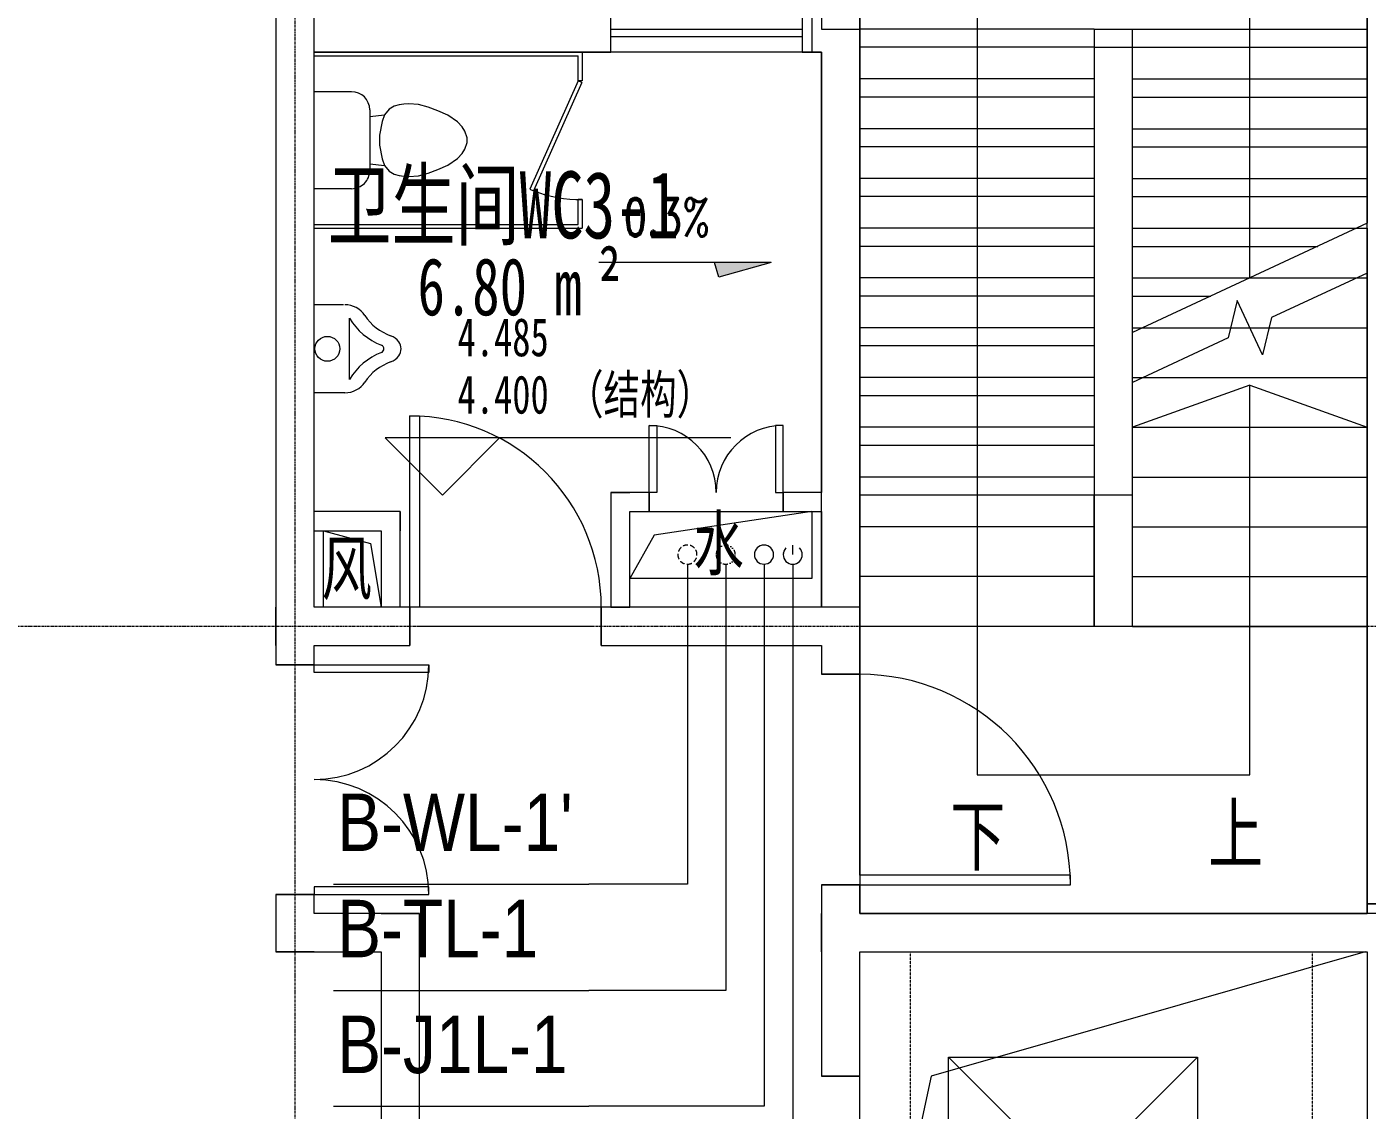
# Model space of a CAD drawing. Header units: millimetres. Extents: x 147592 to 201688, y -27981 to 8299.
# Drawn here: x 163900 to 170900, y -7177 to -1518 of the extents above; entities that cross this region are included whole.
import ezdxf

# ---------------------------------------------------------------- set-up
doc = ezdxf.new("R2010")
doc.units = ezdxf.units.MM
for name, pattern in [('TJ Dash', [1.6, 1, -0.6]), ('双点划线_2', [63.5, 25.4, -12.7, 0, -12.7, 0, -12.7]), ('架空线', [3.97, 2.38, -1.59]), ('架空线_2_', [3.97, 2.38, -1.59]), ('轴网线', [22.24, 12.7, -3.18, 3.18, -3.18]), ('长划线_2', [38.1, 25.4, -12.7])]:
    doc.linetypes.add(name, pattern=pattern)
for name, color, linetype, lineweight in [('A-____-NOTE-TEXT', 7, 'Continuous', 5), ('A-AREA-____-IDEN', 7, 'Continuous', 5), ('A-DETL-____-OTLN', 7, 'Continuous', 5), ('A-DETL-GENF-OTLN', 7, 'Continuous', 5), ('A-WALL-____-MCUT', 7, 'Continuous', 13), ('A-WALL-____-OTLN', 7, 'Continuous', 13), ('G-____-____-DIMS', 7, 'Continuous', 5), ('I-WALL-____-OTLN', 7, 'Continuous', 13), ('P-PIPE-____-IDEN', 7, 'Continuous', 5), ('P-PIPE-____-OTLN', 7, 'Continuous', 35), ('P-SANR-FIXT-OTLN', 7, 'Continuous', 5), ('Q-SPCQ-____-OTLN', 7, 'Continuous', 5), ('S-COLS-____-MCUT', 7, 'Continuous', 5), ('S-GRID-____-OTLN', 7, 'Continuous', 5), ('S-STRS-____-IDEN', 7, 'Continuous', 5), ('S-STRS-____-MBND', 7, 'Continuous', 5), ('S-STRS-____-OTLN', 7, 'Continuous', 5)]:
    doc.layers.add(name, color=color, linetype=linetype, lineweight=lineweight)
for name, color, linetype, lineweight, true_color in [('A-DOOR-____-MCUT', 7, 'Continuous', 13, 0x00007f), ('A-FLOR-____-OTLN', 7, 'Continuous', 13, 0x007f00), ('A-GLAZ-____-OTLN', 7, 'Continuous', 13, 0x00007f)]:
    doc.layers.add(name, color=color, linetype=linetype, lineweight=lineweight, true_color=true_color)
doc.styles.add('RomanD', font='romand__.ttf', dxfattribs={"width": 0.7, "height": 200})
doc.styles.add('TJ_FangSong_Narrow_1', font='', dxfattribs={"height": 300})
doc.styles.add('仿宋', font='', dxfattribs={"width": 0.7, "height": 300})
doc.styles.add('仿宋_2', font='', dxfattribs={"width": 0.7, "height": 200})
doc.styles.add('仿宋_3', font='', dxfattribs={"width": 0.7, "height": 275})
doc.styles.add('黑体', font='', dxfattribs={"width": 0.7, "height": 300})
doc.styles.add('黑体_1', font='', dxfattribs={"width": 0.7, "height": 350})
doc.styles.get('TJ_FangSong_Narrow_1').set_extended_font_data('TJ_FangSong_Narrow')
doc.styles.get('仿宋').set_extended_font_data('FangSong')
doc.styles.get('仿宋_2').set_extended_font_data('FangSong')
doc.styles.get('仿宋_3').set_extended_font_data('FangSong')
doc.styles.get('黑体').set_extended_font_data('SimHei')
doc.styles.get('黑体_1').set_extended_font_data('SimHei')

# ---------------------------------------------------------------- blocks, each defined once
blk = doc.blocks.new('TJ单扇平开门 - M1023-2001523-二层给排水_消防平面图')
at = {"layer": 'A-DOOR-____-MCUT', "color": 251, "lineweight": 5, "true_color": 0x515151}
for p, q in [((450, -100), (500, -100)), ((450, -1100), (450, -100)), ((500, -100), (500, -1100)), ((500, -1100), (450, -1100))]:
    blk.add_line(p, q, dxfattribs=at)
at = {"layer": 'A-DOOR-____-MCUT', "color": 173, "lineweight": 5, "true_color": 0x5151be}
blk.add_arc((500, -100), 1000, 180, 270, dxfattribs=at)
blk = doc.blocks.new('TJ双扇平开门 - FMC0723-2632172-二层给排水_消防平面图')
at = {"layer": 'A-DOOR-____-MCUT', "color": 251, "lineweight": 5, "true_color": 0x515151}
for p, q in [((-350, 50), (-350, 400)), ((-350, 400), (-310, 400)), ((-310, 400), (-310, 50)), ((350, 400), (310, 400)), ((310, 400), (310, 50)), ((350, 50), (350, 400)), ((-310, 50), (-350, 50)), ((310, 50), (350, 50))]:
    blk.add_line(p, q, dxfattribs=at)
at = {"layer": 'A-DOOR-____-MCUT', "color": 173, "lineweight": 5, "true_color": 0x5151be}
for centre, start, end in [((-350, 50), 0, 90), ((350, 50), 90, 180)]:
    blk.add_arc(centre, 350, start, end, dxfattribs=at)
blk = doc.blocks.new('左右推拉窗 - C1015-1399711-二层给排水_消防平面图')
at = {"layer": 'A-GLAZ-____-OTLN', "color": 251, "lineweight": 5, "true_color": 0x515151}
for p, q in [((-490.5, -166.9), (-490.5, 33.1)), ((-490.5, 33.1), (509.5, 33.1)), ((509.5, 33.1), (509.5, -166.9)), ((-490.5, -46.9), (509.5, -46.9)), ((509.5, -86.9), (-490.5, -86.9)), ((509.5, -166.9), (-490.5, -166.9))]:
    blk.add_line(p, q, dxfattribs=at)
blk = doc.blocks.new('TJ小便器-壁挂式 - 标准-869850-二层给排水_消防平面图')
at = {"layer": 'A-DETL-GENF-OTLN', "color": 251, "true_color": 0x515151}
for p, q in [((165553.2, -2970), (165400, -2970)), ((165400, -3430), (165400, -2970)), ((165585, -3360), (165585, -3040)), ((165561.2, -3430), (165400, -3430))]:
    blk.add_line(p, q, dxfattribs=at)
blk.add_circle((165470, -3200), 65, dxfattribs=at)
for centre, radius, start, end in [((165561.2, -3095), 125, 33.3897, 90), ((165875.5, -2866.2), 338.5, 210.89349, 248.60828), ((165889.6, -2878.5), 268.3, 213.3897, 250.50602), ((165770, -3216.3), 90, 36.06567, 70.50602), ((165875.5, -3533.8), 338.5, 111.39172, 149.10651), ((165744.7, -3200), 20, 291.39172, 68.60828), ((165792.4, -3200), 62.3, 323.93433, 36.06567), ((165889.6, -3521.5), 268.3, 109.49398, 146.6103), ((165770, -3183.7), 90, 289.49398, 323.93433), ((165561.2, -3305), 125, 270, 326.6103)]:
    blk.add_arc(centre, radius, start, end, dxfattribs=at)
blk = doc.blocks.new('TJ客梯 - 1300_1300 TYP2-2462570-二层给排水_消防平面图')
at = {"layer": 'Q-SPCQ-____-OTLN', "color": 13, "linetype": 'TJ Dash', "true_color": 0xff5151}
for p, q in [((1200, 1050), (-1200, 1050)), ((-1200, -1050), (-1200, 1050)), ((1200, 1050), (-1200, 1050)), ((1200, 1050), (1200, -1050)), ((1200, -1050), (-1200, -1050)), ((1200, -1050), (-1200, -1050))]:
    blk.add_line(p, q, dxfattribs=at)
at = {"layer": 'Q-SPCQ-____-OTLN', "color": 131, "true_color": 0x51ffff}
for p, q in [((-650, 850), (650, -450)), ((650, 850), (-650, -450)), ((-650, -450), (-650, 850)), ((-650, 850), (650, 850)), ((650, 850), (650, -450)), ((650, -450), (-650, -450)), ((-250, -830), (-250, -670)), ((-250, -670), (250, -670)), ((250, -670), (250, -830)), ((250, -830), (-250, -830))]:
    blk.add_line(p, q, dxfattribs=at)
blk = doc.blocks.new('TJ单扇平开门 - FMB1222a-1649782-二层给排水_消防平面图')
at = {"layer": 'A-DOOR-____-MCUT', "color": 251, "lineweight": 5, "true_color": 0x515151}
for p, q in [((550, 1200), (500, 1200)), ((500, 1200), (500, 100)), ((550, 100), (550, 1200)), ((500, 100), (550, 100))]:
    blk.add_line(p, q, dxfattribs=at)
at = {"layer": 'A-DOOR-____-MCUT', "color": 173, "lineweight": 5, "true_color": 0x5151be}
blk.add_arc((550, 100), 1100, 90, 180, dxfattribs=at)
blk = doc.blocks.new('单个座便器隔间 - 单个座便器隔间-1853707-二层给排水_消防平面图')
at = {"layer": 'P-SANR-FIXT-OTLN', "color": 251, "true_color": 0x515151}
for p, q in [((-10, 0), (-10, 1400)), ((-10, 1400), (140, 1400)), ((10, 0), (10, 1380)), ((140, 1380), (10, 1380)), ((140, 1400), (140, 1380)), ((148.1, 1398.3), (140, 1380)), ((140, 1380), (706.4, 1127.8)), ((148.1, 1398.3), (714.5, 1146.1)), ((760, 1400), (910, 1400)), ((760, 1400), (760, 1380)), ((890, 1380), (760, 1380)), ((890, 0), (890, 1380)), ((910, 0), (910, 1400)), ((706.4, 1127.8), (714.5, 1146.1)), ((380.4, 774.1), (355, 748.7)), ((402.4, 786.8), (380.4, 774.1)), ((437.3, 799.5), (402.4, 786.8)), ((462.7, 799.5), (437.3, 799.5)), ((497.6, 786.8), (462.7, 799.5)), ((519.6, 774.1), (497.6, 786.8)), ((545, 748.7), (519.6, 774.1)), ((355, 748.7), (319.8, 697.9)), ((580.2, 697.9), (545, 748.7)), ((296.1, 647.1), (277.6, 596.3)), ((319.8, 697.9), (296.1, 647.1)), ((603.9, 647.1), (580.2, 697.9)), ((622.4, 596.3), (603.9, 647.1)), ((277.6, 596.3), (263.9, 545.3)), ((636.1, 545.3), (622.4, 596.3)), ((263.9, 545.3), (259.5, 494.7)), ((259.5, 494.7), (261.7, 469.4)), ((640.5, 494.7), (636.1, 545.3)), ((638.3, 469.4), (640.5, 494.7)), ((261.7, 469.4), (266.2, 443.9)), ((266.2, 443.9), (273, 418.5)), ((627, 418.5), (633.8, 443.9)), ((633.8, 443.9), (638.3, 469.4)), ((273, 418.5), (287.4, 393.1)), ((287.4, 393.1), (317.7, 367.7)), ((317.7, 367.7), (352.6, 355)), ((326.5, 290.9), (317.7, 367.7)), ((352.6, 355), (424.6, 342.3)), ((475.4, 342.3), (547.4, 355)), ((547.4, 355), (582.3, 367.7)), ((573.5, 290.9), (582.3, 367.7)), ((582.3, 367.7), (612.6, 393.1)), ((612.6, 393.1), (627, 418.5)), ((291.3, 290.9), (608.8, 290.9)), ((424.6, 342.3), (475.4, 342.3)), ((196.6, 0), (196.6, 196.2)), ((703.4, 196.2), (703.4, 0)), ((703.4, 0), (196.6, 0))]:
    blk.add_line(p, q, dxfattribs=at)
for centre, radius, start, end in [((88.8, 1389.2), 671.3, 338.77043, 0.92479), ((291.3, 196.2), 94.6, 90, 180), ((608.8, 196.2), 94.6, 360, 90)]:
    blk.add_arc(centre, radius, start, end, dxfattribs=at)
blk = doc.blocks.new('TJ双扇平开门 - M1222-1543866-二层给排水_消防平面图')
at = {"layer": 'A-DOOR-____-MCUT', "color": 251, "lineweight": 5, "true_color": 0x515151}
for p, q in [((-600, 100), (-600, 700)), ((-600, 700), (-560, 700)), ((-560, 700), (-560, 100)), ((600, 700), (560, 700)), ((560, 700), (560, 100)), ((600, 100), (600, 700)), ((-560, 100), (-600, 100)), ((560, 100), (600, 100))]:
    blk.add_line(p, q, dxfattribs=at)
at = {"layer": 'A-DOOR-____-MCUT', "color": 173, "lineweight": 5, "true_color": 0x5151be}
for centre, start, end in [((-600, 100), 0, 90), ((600, 100), 90, 180)]:
    blk.add_arc(centre, 600, start, end, dxfattribs=at)
blk = doc.blocks.new('高程点 - 相对高程点-103621-二层给排水_消防平面图')
at = {"layer": 'G-____-____-DIMS', "color": 173, "true_color": 0x5151ff}
for p, q in [((15.062, 2.987), (-2.987, 2.987)), ((0, 0), (-2.987, 2.987)), ((0, 0), (2.987, 2.987))]:
    blk.add_line(p, q, dxfattribs=at)
blk = doc.blocks.new('TJ符号_排水箭头_小 - 排水箭头 小-2094220-二层给排水_消防平面图')
at = {"layer": 'A-____-NOTE-TEXT', "true_color": 0x888888}
blk.add_hatch(color=252, dxfattribs=at).paths.add_polyline_path([(2.73, 0.78), (2.953, 0), (0, 0)], flags=0)
at = {"layer": 'A-____-NOTE-TEXT', "color": 173, "true_color": 0x5151ff}
for p, q in [((0, 0), (2.73, 0.78)), ((2.73, 0.78), (2.953, 0)), ((0, 0), (9, 0))]:
    blk.add_line(p, q, dxfattribs=at)
blk = doc.blocks.new('YXQH_AR_B9-20_rvt-1-二层给排水_消防平面图')
at = {"color": 251, "lineweight": 5, "true_color": 0x515151}
for p, q in [((168000, -4050), (167176.1, -4172.6)), ((165450, -4150), (165695, -4217.6)), ((167176.1, -4172.6), (167050, -4400)), ((165695, -4217.6), (165750, -4550)), ((170890, -6350), (168623.2, -7000)), ((168623.2, -7000), (168250, -8704.3))]:
    blk.add_line(p, q, dxfattribs=at)
at = {"layer": 'A-DETL-____-OTLN', "color": 251, "true_color": 0x515151}
blk.add_line((166850, -4650), (165950, -4650), dxfattribs=at)
at = {"layer": 'A-FLOR-____-OTLN', "color": 8, "lineweight": 5, "true_color": 0x7f7f7f}
for p, q in [((165400, -1650), (165400, -1450)), ((166800, -1650), (165400, -1650)), ((166950, -1650), (166800, -1650)), ((168050, -1650), (167950, -1650)), ((168050, -3950), (168050, -1650)), ((165400, -4050), (165400, -2570)), ((168050, -4050), (168050, -3950)), ((165400, -4150), (165400, -4050)), ((167050, -4050), (167150, -4050)), ((167050, -4400), (167050, -4050)), ((167150, -4050), (167850, -4050)), ((167850, -4050), (168000, -4050)), ((168000, -4050), (168000, -4400)), ((168050, -4550), (168050, -4050)), ((165400, -4550), (165400, -4150)), ((165450, -4550), (165450, -4150)), ((165450, -4150), (165750, -4150)), ((165750, -4150), (165750, -4550)), ((168000, -4400), (167050, -4400)), ((165750, -4550), (165400, -4550)), ((165850, -4550), (165750, -4550)), ((165950, -4550), (165850, -4550)), ((166900, -4550), (165950, -4550)), ((166950, -4550), (166900, -4550)), ((167050, -4550), (166950, -4550)), ((168250, -4550), (167050, -4550)), ((168250, -4900), (168250, -4550)), ((168250, -5950), (168250, -4900)), ((168250, -6150), (168250, -6000)), ((170900, -6150), (168250, -6150)), ((171100, -6150), (170900, -6150)), ((168250, -6350), (170900, -6350)), ((168250, -7000), (168250, -6350)), ((170900, -6350), (170900, -8750)), ((168250, -8100), (168250, -7000))]:
    blk.add_line(p, q, dxfattribs=at)
at = {"layer": 'A-WALL-____-MCUT', "color": 251, "lineweight": 5, "true_color": 0x515151}
for p, q in [((165200, 50), (165200, -4550)), ((168250, -4900), (168250, 50)), ((170900, 50), (170900, -2544.4)), ((165400, -1650), (166950, -1650)), ((165400, -4050), (165400, -1650)), ((167950, -1650), (168050, -1650)), ((168050, -1650), (168050, -3950)), ((170900, -2570), (170900, -6150)), ((166950, -3950), (166950, -4550)), ((167050, -3950), (166950, -3950)), ((167150, -3950), (167050, -3950)), ((167150, -4050), (167150, -3950)), ((168050, -3950), (167850, -3950)), ((167850, -3950), (167850, -4050)), ((168050, -4050), (168050, -3950)), ((165850, -4050), (165400, -4050)), ((165850, -4150), (165850, -4050)), ((167050, -4550), (167050, -4050)), ((167050, -4050), (167150, -4050)), ((167850, -4050), (168050, -4050)), ((168050, -4050), (168050, -4550)), ((165400, -4150), (165750, -4150)), ((165400, -4550), (165400, -4150)), ((165750, -4150), (165750, -4550)), ((165850, -4550), (165850, -4150)), ((165200, -4550), (165200, -4750)), ((165750, -4550), (165400, -4550)), ((165900, -4550), (165850, -4550)), ((165900, -4750), (165900, -4550)), ((166950, -4550), (166900, -4550)), ((166900, -4550), (166900, -4750)), ((166950, -4550), (167050, -4550)), ((168050, -4550), (167050, -4550)), ((165200, -4750), (165200, -4850)), ((165400, -4750), (165900, -4750)), ((165400, -4850), (165400, -4750)), ((166900, -4750), (168050, -4750)), ((168050, -4750), (168050, -4900)), ((165200, -4850), (165400, -4850)), ((168050, -4900), (168250, -4900)), ((168250, -6000), (168050, -6000)), ((168050, -6000), (168050, -6150)), ((168250, -6150), (168250, -6000)), ((165400, -6050), (165200, -6050)), ((165200, -6050), (165200, -6350)), ((165400, -6150), (165400, -6050)), ((165750, -6150), (165400, -6150)), ((165950, -6150), (165750, -6150)), ((165950, -11500), (165950, -6150)), ((168050, -6150), (168050, -6350)), ((170900, -6150), (168250, -6150)), ((165200, -6350), (165400, -6350)), ((165400, -6350), (165750, -6350)), ((165750, -6350), (165750, -11700)), ((168050, -6350), (168050, -7000)), ((168250, -6350), (170900, -6350)), ((168250, -7000), (168250, -6350)), ((170900, -6350), (170900, -8750)), ((168050, -7000), (168250, -7000))]:
    blk.add_line(p, q, dxfattribs=at)
at = {"layer": 'A-WALL-____-OTLN', "color": 251, "lineweight": 5, "true_color": 0x515151}
for p, q in [((165200, -250), (165200, -4550)), ((166950, -1650), (166950, -1450)), ((168250, -4900), (168250, -1530)), ((165400, -1650), (166800, -1650)), ((166800, -1650), (166950, -1650)), ((167950, -1650), (168050, -1650)), ((168050, -1650), (168050, -3950)), ((165400, -4050), (165400, -2570)), ((165850, -4050), (165400, -4050)), ((165850, -4050), (165850, -4150)), ((168050, -4050), (168050, -4550)), ((165400, -4150), (165750, -4150)), ((165400, -4550), (165400, -4150)), ((165750, -4150), (165750, -4550)), ((165850, -4550), (165850, -4150)), ((165200, -4750), (165200, -4550)), ((165750, -4550), (165400, -4550)), ((165900, -4550), (165850, -4550)), ((165900, -4550), (165900, -4750)), ((166950, -4550), (166900, -4550)), ((166900, -4750), (166900, -4550)), ((168050, -4550), (167050, -4550)), ((165200, -4750), (165200, -4850)), ((165400, -4750), (165900, -4750)), ((165400, -4850), (165400, -4750)), ((166900, -4750), (168050, -4750)), ((168050, -4750), (168050, -4900)), ((165400, -4850), (165200, -4850)), ((168250, -4900), (168050, -4900)), ((168050, -6000), (168250, -6000)), ((168050, -6000), (168050, -6150)), ((168250, -6150), (168250, -6000)), ((165200, -6050), (165400, -6050)), ((165200, -6050), (165200, -6350)), ((165400, -6150), (165400, -6050)), ((165750, -6150), (165400, -6150)), ((165750, -6150), (165950, -6150)), ((165950, -11500), (165950, -6150)), ((168050, -6350), (168050, -6150)), ((170900, -6150), (168250, -6150)), ((165400, -6350), (165200, -6350)), ((165400, -6350), (165750, -6350)), ((165750, -6350), (165750, -11700)), ((168050, -6350), (168050, -7000)), ((168250, -6350), (170900, -6350)), ((168250, -7000), (168250, -6350)), ((168250, -7000), (168050, -7000))]:
    blk.add_line(p, q, dxfattribs=at)
at = {"layer": 'I-WALL-____-OTLN', "color": 251, "lineweight": 5, "true_color": 0x515151}
for p, q in [((166950, -3950), (166950, -4550)), ((166950, -3950), (167050, -3950)), ((167150, -3950), (167050, -3950)), ((167150, -3950), (167150, -4050)), ((168050, -3950), (167850, -3950)), ((167850, -4050), (167850, -3950)), ((167050, -4550), (167050, -4050)), ((167050, -4050), (167150, -4050)), ((167850, -4050), (168050, -4050))]:
    blk.add_line(p, q, dxfattribs=at)
at = {"layer": 'S-GRID-____-OTLN', "color": 173, "linetype": '轴网线', "true_color": 0x5151ff}
for p, q in [((165300, 7499.5), (165300, -27181.2)), ((199020.5, -4650), (148525.8, -4650))]:
    blk.add_line(p, q, dxfattribs=at)
at = {"layer": 'S-STRS-____-MBND', "color": 251, "linetype": '架空线', "true_color": 0x515151}
for p, q in [((168250, 50), (168250, -1530)), ((168250, 50), (168250, -1530)), ((170900, -1530), (170900, 50)), ((170900, -1530), (170900, 50)), ((169475, -1530), (168250, -1530)), ((169475, -1530), (168250, -1530)), ((168250, -1530), (168250, -4650)), ((168250, -1530), (168250, -4650)), ((169475, -1530), (168250, -1530)), ((169475, -1530), (168250, -1530)), ((169475, -1530), (169675, -1530)), ((169475, -1530), (169675, -1530)), ((169475, -1530), (169475, -4650)), ((169475, -1530), (169475, -4650)), ((169675, -1530), (170900, -1530)), ((169675, -4650), (169675, -1530)), ((169675, -3375.6), (169675, -1530)), ((170900, -4650), (170900, -1530)), ((170900, -2804.4), (170900, -1530)), ((169475, -1790), (168250, -1790)), ((169475, -1790), (168250, -1790)), ((169475, -1790), (168250, -1790)), ((169475, -1790), (168250, -1790)), ((169675, -1790), (170900, -1790)), ((169675, -1790), (170900, -1790)), ((169675, -1790), (170900, -1790)), ((169675, -1790), (170900, -1790)), ((169475, -2050), (168250, -2050)), ((169475, -2050), (168250, -2050)), ((169475, -2050), (168250, -2050)), ((169475, -2050), (168250, -2050)), ((169675, -2050), (170900, -2050)), ((169675, -2050), (170900, -2050)), ((169675, -2050), (170900, -2050)), ((169675, -2050), (170900, -2050)), ((169475, -2310), (168250, -2310)), ((169475, -2310), (168250, -2310)), ((169475, -2310), (168250, -2310)), ((169475, -2310), (168250, -2310)), ((169675, -2310), (170900, -2310)), ((169675, -2310), (170900, -2310)), ((169675, -2310), (170900, -2310)), ((169675, -2310), (170900, -2310)), ((169475, -2570), (168250, -2570)), ((169475, -2570), (168250, -2570)), ((169475, -2570), (168250, -2570)), ((169475, -2570), (168250, -2570)), ((169675, -2570), (170900, -2570)), ((169675, -2570), (170900, -2570)), ((169675, -2570), (170900, -2570)), ((169675, -2570), (170900, -2570)), ((169475, -2830), (168250, -2830)), ((169475, -2830), (168250, -2830)), ((169475, -2830), (168250, -2830)), ((169475, -2830), (168250, -2830)), ((169675, -2830), (170900, -2830)), ((169675, -2830), (170845.1, -2830)), ((169675, -2830), (170900, -2830)), ((169675, -2830), (170845.1, -2830)), ((169475, -3090), (168250, -3090)), ((169475, -3090), (168250, -3090)), ((169475, -3090), (168250, -3090)), ((169475, -3090), (168250, -3090)), ((169675, -3090), (170900, -3090)), ((169675, -3090), (170187.1, -3090)), ((169675, -3090), (170900, -3090)), ((169675, -3090), (170187.1, -3090)), ((170287.5, -3090), (170388, -3090)), ((170287.5, -3090), (170388, -3090)), ((169475, -3350), (168250, -3350)), ((169475, -3350), (168250, -3350)), ((169475, -3350), (168250, -3350)), ((169475, -3350), (168250, -3350)), ((169675, -3350), (170900, -3350)), ((169675, -3350), (169729.9, -3350)), ((169675, -3350), (170900, -3350)), ((169675, -3350), (169729.9, -3350)), ((169475, -3610), (168250, -3610)), ((169475, -3610), (168250, -3610)), ((169475, -3610), (168250, -3610)), ((169475, -3610), (168250, -3610)), ((169675, -3610), (170900, -3610)), ((169675, -3610), (170900, -3610)), ((169475, -3870), (168250, -3870)), ((169475, -3870), (168250, -3870)), ((169475, -3870), (168250, -3870)), ((169475, -3870), (168250, -3870)), ((169675, -3870), (170900, -3870)), ((169675, -3870), (170900, -3870)), ((169475, -4130), (168250, -4130)), ((169475, -4130), (168250, -4130)), ((169475, -4130), (168250, -4130)), ((169475, -4130), (168250, -4130)), ((169675, -4130), (170900, -4130)), ((169675, -4130), (170900, -4130)), ((169475, -4390), (168250, -4390)), ((169475, -4390), (168250, -4390)), ((169475, -4390), (168250, -4390)), ((169475, -4390), (168250, -4390)), ((169675, -4390), (170900, -4390)), ((169675, -4390), (170900, -4390)), ((168250, -4650), (168250, -6150)), ((168250, -4650), (168250, -6150)), ((169475, -4650), (168250, -4650)), ((169475, -4650), (168250, -4650)), ((169675, -4650), (169475, -4650)), ((169675, -4650), (169475, -4650)), ((170900, -4650), (169675, -4650)), ((169675, -4650), (170900, -4650)), ((169675, -4650), (170900, -4650)), ((170900, -6150), (170900, -4650)), ((170900, -6150), (170900, -4650)), ((168250, -6150), (170900, -6150)), ((168250, -6150), (170900, -6150))]:
    blk.add_line(p, q, dxfattribs=at)
at = {"layer": 'S-STRS-____-MBND', "color": 251, "true_color": 0x515151}
for p, q in [((170900, -2804.4), (170400.8, -3037.2)), ((170221.5, -2948.4), (170174.2, -3142.8)), ((170353.5, -3231.6), (170221.5, -2948.4)), ((170400.8, -3037.2), (170353.5, -3231.6)), ((170174.2, -3142.8), (169675, -3375.6))]:
    blk.add_line(p, q, dxfattribs=at)
at = {"layer": 'S-STRS-____-OTLN', "color": 173, "true_color": 0x5151ff}
for p, q in [((168862.5, -787.5), (168862.5, -1625)), ((170287.5, -1625), (170287.5, -787.5)), ((168862.5, -1625), (168862.5, -1885)), ((170287.5, -1885), (170287.5, -1625)), ((168862.5, -1885), (168862.5, -2145)), ((170287.5, -2145), (170287.5, -1885)), ((168862.5, -2145), (168862.5, -2405)), ((170287.5, -2405), (170287.5, -2145)), ((168862.5, -2405), (168862.5, -2665)), ((170287.5, -2665), (170287.5, -2405)), ((168862.5, -2665), (168862.5, -2925)), ((170287.5, -2830), (170287.5, -2665)), ((168862.5, -2925), (168862.5, -3185)), ((168862.5, -3185), (168862.5, -3445)), ((170287.5, -3390), (169675, -3610)), ((170287.5, -3610), (170287.5, -3390)), ((170287.5, -3390), (170900, -3610)), ((168862.5, -3445), (168862.5, -3705)), ((170287.5, -3870), (170287.5, -3610)), ((168862.5, -3705), (168862.5, -3965)), ((170287.5, -4130), (170287.5, -3870)), ((168862.5, -3965), (168862.5, -5425)), ((170287.5, -4390), (170287.5, -4130)), ((170287.5, -4650), (170287.5, -4390)), ((170287.5, -5425), (170287.5, -4650)), ((168862.5, -5425), (170287.5, -5425))]:
    blk.add_line(p, q, dxfattribs=at)
at = {"layer": 'S-STRS-____-OTLN', "color": 251, "true_color": 0x515151}
for p, q in [((170900, -1625), (170900, -1530)), ((169475, -1625), (168250, -1625)), ((169475, -1625), (169675, -1625)), ((169475, -1625), (169475, -1885)), ((169675, -1625), (170900, -1625)), ((169675, -1885), (169675, -1625)), ((170900, -1885), (170900, -1625)), ((169475, -1885), (168250, -1885)), ((169475, -1885), (169475, -2145)), ((169675, -2145), (169675, -1885)), ((169675, -1885), (170900, -1885)), ((170900, -2145), (170900, -1885)), ((169475, -2145), (168250, -2145)), ((169475, -2145), (169475, -2405)), ((169675, -2405), (169675, -2145)), ((169675, -2145), (170900, -2145)), ((170900, -2405), (170900, -2145)), ((169475, -2405), (168250, -2405)), ((169475, -2405), (169475, -2665)), ((169675, -2665), (169675, -2405)), ((169675, -2405), (170900, -2405)), ((170900, -2544.4), (170900, -2405)), ((170900, -2665), (170900, -2544.4)), ((169475, -2665), (168250, -2665)), ((169475, -2665), (169475, -2925)), ((169675, -2925), (169675, -2665)), ((169675, -2665), (170641.4, -2665)), ((170900, -2804.4), (170900, -2665)), ((170845.1, -2830), (170900, -2830)), ((170900, -2925), (170900, -2804.4)), ((170900, -2830), (170900, -2804.4)), ((170900, -3090), (170900, -2830)), ((169475, -2925), (168250, -2925)), ((169475, -2925), (169475, -3185)), ((169675, -3115.6), (169675, -2925)), ((169675, -2925), (170083.8, -2925)), ((170900, -3185), (170900, -2925)), ((170187.1, -3090), (170287.5, -3090)), ((170388, -3090), (170900, -3090)), ((170900, -3350), (170900, -3090)), ((169475, -3185), (168250, -3185)), ((169475, -3185), (169475, -3445)), ((170900, -3445), (170900, -3185)), ((169729.9, -3350), (170900, -3350)), ((170900, -3610), (170900, -3350)), ((169675, -3610), (169675, -3375.6)), ((169475, -3445), (168250, -3445)), ((169475, -3445), (169475, -3705)), ((170900, -3705), (170900, -3445)), ((169675, -3870), (169675, -3610)), ((169675, -3610), (170900, -3610)), ((170900, -3870), (170900, -3610)), ((168250, -3705), (168250, -3965)), ((169475, -3705), (168250, -3705)), ((169475, -3705), (169475, -3965)), ((170900, -3965), (170900, -3705)), ((169675, -4130), (169675, -3870)), ((169675, -3870), (170900, -3870)), ((170900, -4130), (170900, -3870)), ((168250, -3965), (168250, -4900)), ((169475, -3965), (168250, -3965)), ((169475, -4650), (169475, -3965)), ((169675, -3965), (169475, -3965)), ((170900, -4650), (170900, -3965)), ((169675, -4390), (169675, -4130)), ((169675, -4130), (170900, -4130)), ((170900, -4390), (170900, -4130)), ((169675, -4650), (169675, -4390)), ((169675, -4390), (170900, -4390)), ((170900, -4650), (170900, -4390)), ((169675, -4650), (169475, -4650)), ((169675, -4650), (170900, -4650)), ((170900, -6150), (170900, -4650)), ((168250, -4900), (168250, -5950)), ((168250, -6000), (168250, -6150)), ((168250, -6150), (170900, -6150))]:
    blk.add_line(p, q, dxfattribs=at)
at = {"layer": 'S-STRS-____-OTLN', "color": 251, "linetype": '架空线', "true_color": 0x515151}
for p, q in [((169475, -1625), (168250, -1625)), ((169475, -1885), (168250, -1885)), ((169675, -1885), (170900, -1885)), ((169475, -2145), (168250, -2145)), ((169675, -2145), (170900, -2145)), ((169475, -2405), (168250, -2405)), ((169675, -2405), (170900, -2405)), ((169475, -2665), (168250, -2665)), ((169675, -2665), (170641.4, -2665)), ((170845.1, -2830), (170900, -2830)), ((169475, -2925), (168250, -2925)), ((169675, -2925), (170083.8, -2925)), ((170187.1, -3090), (170287.5, -3090)), ((170388, -3090), (170900, -3090)), ((169475, -3185), (168250, -3185)), ((169729.9, -3350), (170900, -3350)), ((169475, -3445), (168250, -3445)), ((169675, -3610), (170900, -3610)), ((169475, -3705), (168250, -3705)), ((169675, -3870), (170900, -3870)), ((169675, -4130), (170900, -4130)), ((169675, -4390), (170900, -4390)), ((169675, -4650), (170900, -4650))]:
    blk.add_line(p, q, dxfattribs=at)
at = {"color": 251, "lineweight": 5, "true_color": 0x515151}
for name, p, rotation in [('左右推拉窗 - C1015-1399711-二层给排水_消防平面图', (167459.5, -1616.9), 180), ('单个座便器隔间 - 单个座便器隔间-1853707-二层给排水_消防平面图', (165400, -1660), 269.9999999999997), ('TJ单扇平开门 - M1023-2001523-二层给排水_消防平面图', (166400, -4650), 180), ('TJ双扇平开门 - M1222-1543866-二层给排水_消防平面图', (165300, -5450), 270), ('TJ单扇平开门 - FMB1222a-1649782-二层给排水_消防平面图', (168150, -5450), 270), ('TJ客梯 - 1300_1300 TYP2-2462570-二层给排水_消防平面图', (169563.5, -7550), 90.00000000000124)]:
    blk.add_blockref(name, p, dxfattribs=dict(at, rotation=rotation))
at = {"color": 251, "lineweight": 5, "true_color": 0x515151, "xscale": 100, "yscale": 100, "zscale": 100, "rotation": 180}
blk.add_blockref('TJ符号_排水箭头_小 - 排水箭头 小-2094220-二层给排水_消防平面图', (167787.5, -2748.4), dxfattribs=at)
at = {"color": 251, "lineweight": 5, "true_color": 0x515151}
for name, p in [('TJ小便器-壁挂式 - 标准-869850-二层给排水_消防平面图', (0, 0)), ('TJ双扇平开门 - FMC0723-2632172-二层给排水_消防平面图', (167500, -4000))]:
    blk.add_blockref(name, p, dxfattribs=at)
at = {"color": 251, "lineweight": 5, "true_color": 0x515151, "xscale": 99.99999999999993, "yscale": 99.99999999999993, "zscale": 99.99999999999993}
blk.add_blockref('高程点 - 相对高程点-103621-二层给排水_消防平面图', (166070.5, -3964.1), dxfattribs=at)
at = {"layer": 'A-____-NOTE-TEXT', "color": 251, "true_color": 0x515151, "insert": (167017.9, -2412.7), "char_height": 200, "width": 611.688, "attachment_point": 1, "style": 'RomanD'}
blk.add_mtext('0.3%', dxfattribs=at)
at = {"layer": 'A-AREA-____-IDEN', "color": 251, "true_color": 0x515151, "attachment_point": 1}
for s, insert, char_height, width, style in [('卫生间WC3-1', (165470.6, -2273.2), 350, 2407.468, '黑体_1'), ('6.80 m', (165940.6, -2724.9), 300, 1144.81, '黑体'), ('\\f黑体|b0|i0|c134|p49|;\\W.7;²', (166885.2, -2724.9), 300, 123.46, '黑体'), ('\\f仿宋|b0|i0|c134|p49|;\\W.7;水', (167381.8, -4078.4), 275, 347.932, '仿宋_3'), ('\\f仿宋|b0|i0|c134|p49|;\\W.7;风', (165439.8, -4207.7), 275, 347.932, '仿宋_3')]:
    blk.add_mtext(s, dxfattribs=dict(at, insert=insert, char_height=char_height, width=width, style=style))
at = {"layer": 'G-____-____-DIMS', "color": 251, "true_color": 0x515151, "insert": (166149.5, -3038.9), "char_height": 200, "width": 1730.384, "attachment_point": 1, "line_spacing_factor": 0.898273, "style": '仿宋_2'}
blk.add_mtext('4.485\\P4.400 （结构）', dxfattribs=at)
at = {"layer": 'S-STRS-____-IDEN', "color": 251, "true_color": 0x515151, "char_height": 300, "width": 377.275, "attachment_point": 1, "line_spacing_factor": 0.898273, "style": '仿宋'}
for s, insert in [('\\f仿宋|b0|i0|c134|p49|;\\W.7;下', (168723.5, -5593.8)), ('\\f仿宋|b0|i0|c134|p49|;\\W.7;上', (170070.4, -5582))]:
    blk.add_mtext(s, dxfattribs=dict(at, insert=insert))
blk = doc.blocks.new('YXQH_ST_B9-20_rvt-1-二层给排水_消防平面图')
at = {"layer": 'A-FLOR-____-OTLN', "color": 95, "lineweight": 18, "true_color": 0x51a751}
for p, q in [((168000, -1450), (168000, -1650)), ((168250, -3705), (168250, -1530)), ((168250, -3965), (168250, -3705)), ((171100, -6100), (170900, -6100)), ((170900, -6100), (171100, -6100)), ((169518.6, -6350), (170900, -6350))]:
    blk.add_line(p, q, dxfattribs=at)
at = {"layer": 'S-COLS-____-MCUT', "color": 251, "lineweight": 18, "true_color": 0x515151}
for p, q in [((168250, -1530), (168250, -1130)), ((168050, -1450), (168050, -1530)), ((168050, -1530), (168250, -1530))]:
    blk.add_line(p, q, dxfattribs=at)
at = {"layer": 'S-STRS-____-MBND', "color": 251, "linetype": '架空线_2_', "lineweight": 18, "true_color": 0x515151}
for p, q in [((169475, -1530), (168250, -1530)), ((169475, -1530), (168250, -1530)), ((168250, -1530), (168250, -4650)), ((168250, -1530), (168250, -4650)), ((169475, -1530), (169475, -4650)), ((169475, -1530), (169475, -4650)), ((169675, -1530), (170900, -1530)), ((169675, -1530), (170900, -1530)), ((169675, -4650), (169675, -1530)), ((169675, -3115.6), (169675, -1530)), ((170900, -4650), (170900, -1530)), ((170900, -2544.4), (170900, -1530)), ((169475, -1790), (168250, -1790)), ((169475, -1790), (168250, -1790)), ((169475, -1790), (168250, -1790)), ((169475, -1790), (168250, -1790)), ((169675, -1790), (170900, -1790)), ((169675, -1790), (170900, -1790)), ((169675, -1790), (170900, -1790)), ((169675, -1790), (170900, -1790)), ((169475, -2050), (168250, -2050)), ((169475, -2050), (168250, -2050)), ((169475, -2050), (168250, -2050)), ((169475, -2050), (168250, -2050)), ((169675, -2050), (170900, -2050)), ((169675, -2050), (170900, -2050)), ((169675, -2050), (170900, -2050)), ((169675, -2050), (170900, -2050)), ((169475, -2310), (168250, -2310)), ((169475, -2310), (168250, -2310)), ((169475, -2310), (168250, -2310)), ((169475, -2310), (168250, -2310)), ((169675, -2310), (170900, -2310)), ((169675, -2310), (170900, -2310)), ((169675, -2310), (170900, -2310)), ((169675, -2310), (170900, -2310)), ((169475, -2570), (168250, -2570)), ((169475, -2570), (168250, -2570)), ((169475, -2570), (168250, -2570)), ((169475, -2570), (168250, -2570)), ((169675, -2570), (170900, -2570)), ((169675, -2570), (170845.1, -2570)), ((169675, -2570), (170900, -2570)), ((169675, -2570), (170845.1, -2570)), ((169475, -2830), (168250, -2830)), ((169475, -2830), (168250, -2830)), ((169475, -2830), (168250, -2830)), ((169475, -2830), (168250, -2830)), ((169675, -2830), (170900, -2830)), ((169675, -2830), (170287.5, -2830)), ((169675, -2830), (170900, -2830)), ((169675, -2830), (170287.5, -2830)), ((169475, -3090), (168250, -3090)), ((169475, -3090), (168250, -3090)), ((169475, -3090), (168250, -3090)), ((169475, -3090), (168250, -3090)), ((169675, -3090), (170900, -3090)), ((169675, -3090), (169729.9, -3090)), ((169675, -3090), (170900, -3090)), ((169675, -3090), (169729.9, -3090)), ((169475, -3350), (168250, -3350)), ((169475, -3350), (168250, -3350)), ((169475, -3350), (168250, -3350)), ((169475, -3350), (168250, -3350)), ((169675, -3350), (170900, -3350)), ((169675, -3350), (170900, -3350)), ((169475, -3610), (168250, -3610)), ((169475, -3610), (168250, -3610)), ((169475, -3610), (168250, -3610)), ((169475, -3610), (168250, -3610)), ((169675, -3610), (170900, -3610)), ((169675, -3610), (170900, -3610)), ((169475, -3870), (168250, -3870)), ((169475, -3870), (168250, -3870)), ((169475, -3870), (168250, -3870)), ((169475, -3870), (168250, -3870)), ((169675, -3870), (170900, -3870)), ((169675, -3870), (170900, -3870)), ((169475, -4130), (168250, -4130)), ((169475, -4130), (168250, -4130)), ((169475, -4130), (168250, -4130)), ((169475, -4130), (168250, -4130)), ((169675, -4130), (170900, -4130)), ((169675, -4130), (170900, -4130)), ((169475, -4390), (168250, -4390)), ((169475, -4390), (168250, -4390)), ((169475, -4390), (168250, -4390)), ((169475, -4390), (168250, -4390)), ((169675, -4390), (170900, -4390)), ((169675, -4390), (170900, -4390)), ((169475, -4650), (168250, -4650)), ((169475, -4650), (168250, -4650)), ((169675, -4650), (170900, -4650))]:
    blk.add_line(p, q, dxfattribs=at)
at = {"layer": 'S-STRS-____-MBND', "color": 251, "lineweight": 18, "true_color": 0x515151}
blk.add_line((170900, -2544.4), (169675, -3115.6), dxfattribs=at)
at = {"layer": 'S-STRS-____-OTLN', "color": 251, "lineweight": 18, "true_color": 0x515151}
for p, q in [((170900, -1885), (170900, -1625)), ((170900, -2145), (170900, -1885)), ((170900, -2405), (170900, -2145)), ((170900, -2544.4), (170900, -2405)), ((170845.1, -2570), (170900, -2570)), ((170900, -2665), (170900, -2544.4)), ((170900, -2570), (170900, -2544.4)), ((170900, -2804.4), (170900, -2570)), ((170900, -2804.4), (170900, -2665)), ((170287.5, -2830), (170845.1, -2830)), ((170900, -2925), (170900, -2804.4)), ((170900, -2830), (170900, -2804.4)), ((170900, -3090), (170900, -2830)), ((170900, -3185), (170900, -2925)), ((169675, -3350), (169675, -3115.6)), ((169729.9, -3090), (170187.1, -3090)), ((170287.5, -3090), (170388, -3090)), ((170900, -3350), (170900, -3090)), ((170900, -3445), (170900, -3185)), ((169675, -3375.6), (169675, -3350)), ((169675, -3350), (169729.9, -3350)), ((170900, -3610), (170900, -3350)), ((170900, -3705), (170900, -3445)), ((170900, -3870), (170900, -3610)), ((168250, -3705), (168250, -3965)), ((170900, -3965), (170900, -3705)), ((170900, -4130), (170900, -3870)), ((170900, -4390), (170900, -4130)), ((170900, -4650), (170900, -4390))]:
    blk.add_line(p, q, dxfattribs=at)
at = {"layer": 'S-STRS-____-OTLN', "color": 251, "linetype": '架空线_2_', "lineweight": 18, "true_color": 0x515151}
for p, q in [((170845.1, -2570), (170900, -2570)), ((170287.5, -2830), (170845.1, -2830)), ((169729.9, -3090), (170187.1, -3090)), ((170287.5, -3090), (170388, -3090)), ((169675, -3350), (169729.9, -3350))]:
    blk.add_line(p, q, dxfattribs=at)
blk = doc.blocks.new('TJ_管道立管标注-给排水 - 标准-585096-二层给排水_消防平面图')
at = {"layer": 'P-PIPE-____-IDEN'}
blk.add_line((0, 0), (13.328, 0), dxfattribs=at)

msp = doc.modelspace()

# ---------------------------------------------------------------- linework, layer by layer
at = {"layer": 'P-PIPE-____-IDEN'}
for p, q in [((167350, -4325), (167350, -5996.7)), ((167550, -4325), (167550, -6551.6)), ((167750, -4325), (167750, -7157)), ((167900, -4325), (167900, -7658.9)), ((167350, -5996.7), (166835, -5996.7)), ((167550, -6551.6), (166835, -6551.6)), ((167750, -7157), (166835, -7157))]:
    msp.add_line(p, q, dxfattribs=at)
at = {"layer": 'P-PIPE-____-OTLN', "color": 136, "lineweight": 5, "true_color": 0x008080}
msp.add_line((167900, -4275), (167900, -4225), dxfattribs=at)
at = {"layer": 'P-PIPE-____-OTLN', "color": 150, "linetype": '长划线_2', "lineweight": 5, "true_color": 0x0080ff}
for start, end in [(0, 180), (180, 360)]:
    msp.add_arc((167350, -4275), 50, start, end, dxfattribs=at)
at = {"layer": 'P-PIPE-____-OTLN', "color": 2, "linetype": '双点划线_2', "lineweight": 5, "true_color": 0xffff00}
for start, end in [(0, 180), (180, 360)]:
    msp.add_arc((167550, -4275), 50, start, end, dxfattribs=at)
at = {"layer": 'P-PIPE-____-OTLN', "color": 3, "lineweight": 5, "true_color": 0x00ff00}
for start, end in [(0, 180), (180, 0)]:
    msp.add_arc((167750, -4275), 50, start, end, dxfattribs=at)
at = {"layer": 'P-PIPE-____-OTLN', "color": 136, "lineweight": 5, "true_color": 0x008080}
for start, end in [(135, 45), (168.75, 170.39203), (9.60797, 11.25), (200.78674, 202.5), (337.5, 339.21326)]:
    msp.add_arc((167900, -4275), 50, start, end, dxfattribs=at)

# ---------------------------------------------------------------- block references
at = {"lineweight": 5}
for name in ['YXQH_AR_B9-20_rvt-1-二层给排水_消防平面图', 'YXQH_ST_B9-20_rvt-1-二层给排水_消防平面图']:
    msp.add_blockref(name, (0, 0), dxfattribs=at)
at = {"layer": 'P-PIPE-____-IDEN', "xscale": 99.99999999999993, "yscale": 99.99999999999993, "zscale": 99.99999999999993}
for p in [(165502.2, -5996.7), (165502.2, -6551.6), (165502.2, -7157)]:
    msp.add_blockref('TJ_管道立管标注-给排水 - 标准-585096-二层给排水_消防平面图', p, dxfattribs=at)

# ---------------------------------------------------------------- texts
at = {"layer": 'P-PIPE-____-IDEN', "color": 4, "true_color": 0x00ffff, "char_height": 300, "attachment_point": 1, "style": 'TJ_FangSong_Narrow_1'}
for s, insert, width in [("B-WL-1'", (165520.8, -5523.3), 1218.565), ('B-TL-1', (165520.8, -6078.2), 1186.497), ('B-J1L-1', (165520.8, -6683.6), 1330.801)]:
    msp.add_mtext(s, dxfattribs=dict(at, insert=insert, width=width))

doc.saveas('drawing.dxf')
